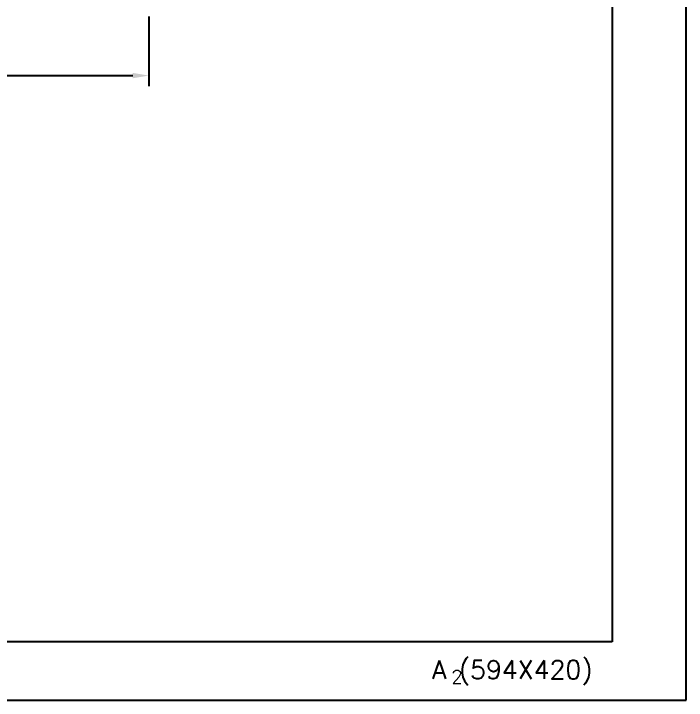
# Model space of a CAD drawing. Extents: x 589 to 1183, y 15 to 435.
# Drawn here: x 1056.1 to 1183, y 15 to 144.6 of the extents above; entities that cross this region are included whole.
import ezdxf

# ---------------------------------------------------------------- set-up
doc = ezdxf.new("R2010")
doc.units = 0
doc.header["$LTSCALE"] = 7
doc.header["$MEASUREMENT"] = 0
doc.layers.get('0').update_dxf_attribs({"color": 2, "linetype": 'CONTINUOUS'})
doc.layers.add('DIM', color=2, linetype='CONTINUOUS')
doc.styles.add('GHS', font='ROMANS', dxfattribs={"bigfont": 'GHS'})

# ---------------------------------------------------------------- blocks, each defined once
blk = doc.blocks.new('BORDER')
for p, q in [((1, 0), (1, 1)), ((0, 0), (1, 0))]:
    blk.add_line(p, q)
blk = doc.blocks.new('양식')
at = {"color": 4}
for p, q in [((1768, 386), (1768, 11)), ((1768, 11), (1219, 11))]:
    blk.add_line(p, q, dxfattribs=at)
at = {"xscale": 594, "yscale": 420, "zscale": 594}
blk.add_blockref('BORDER', (1188, 0), dxfattribs=at)
at = {"color": 7, "style": 'GHS'}
for s, height, p in [('A (594X420)', 3.5, (1734.01, 4.03)), ('2', 2.5, (1737.67, 3.19))]:
    blk.add_text(s, height=height, dxfattribs=at).set_placement(p)

msp = doc.modelspace()

# ---------------------------------------------------------------- linework, layer by layer
at = {"layer": 'DIM'}
for p, q in [((1081.58, 144.07), (1081.58, 130.9)), ((982.58, 132.9), (1078.58, 132.9))]:
    msp.add_line(p, q, dxfattribs=at)
msp.add_solid([(1078.58, 133.4), (1078.58, 132.4), (1081.58, 132.9)], dxfattribs=at)

# ---------------------------------------------------------------- block references
msp.add_blockref('양식', (-599, 15), dxfattribs=at)

doc.saveas('drawing.dxf')
